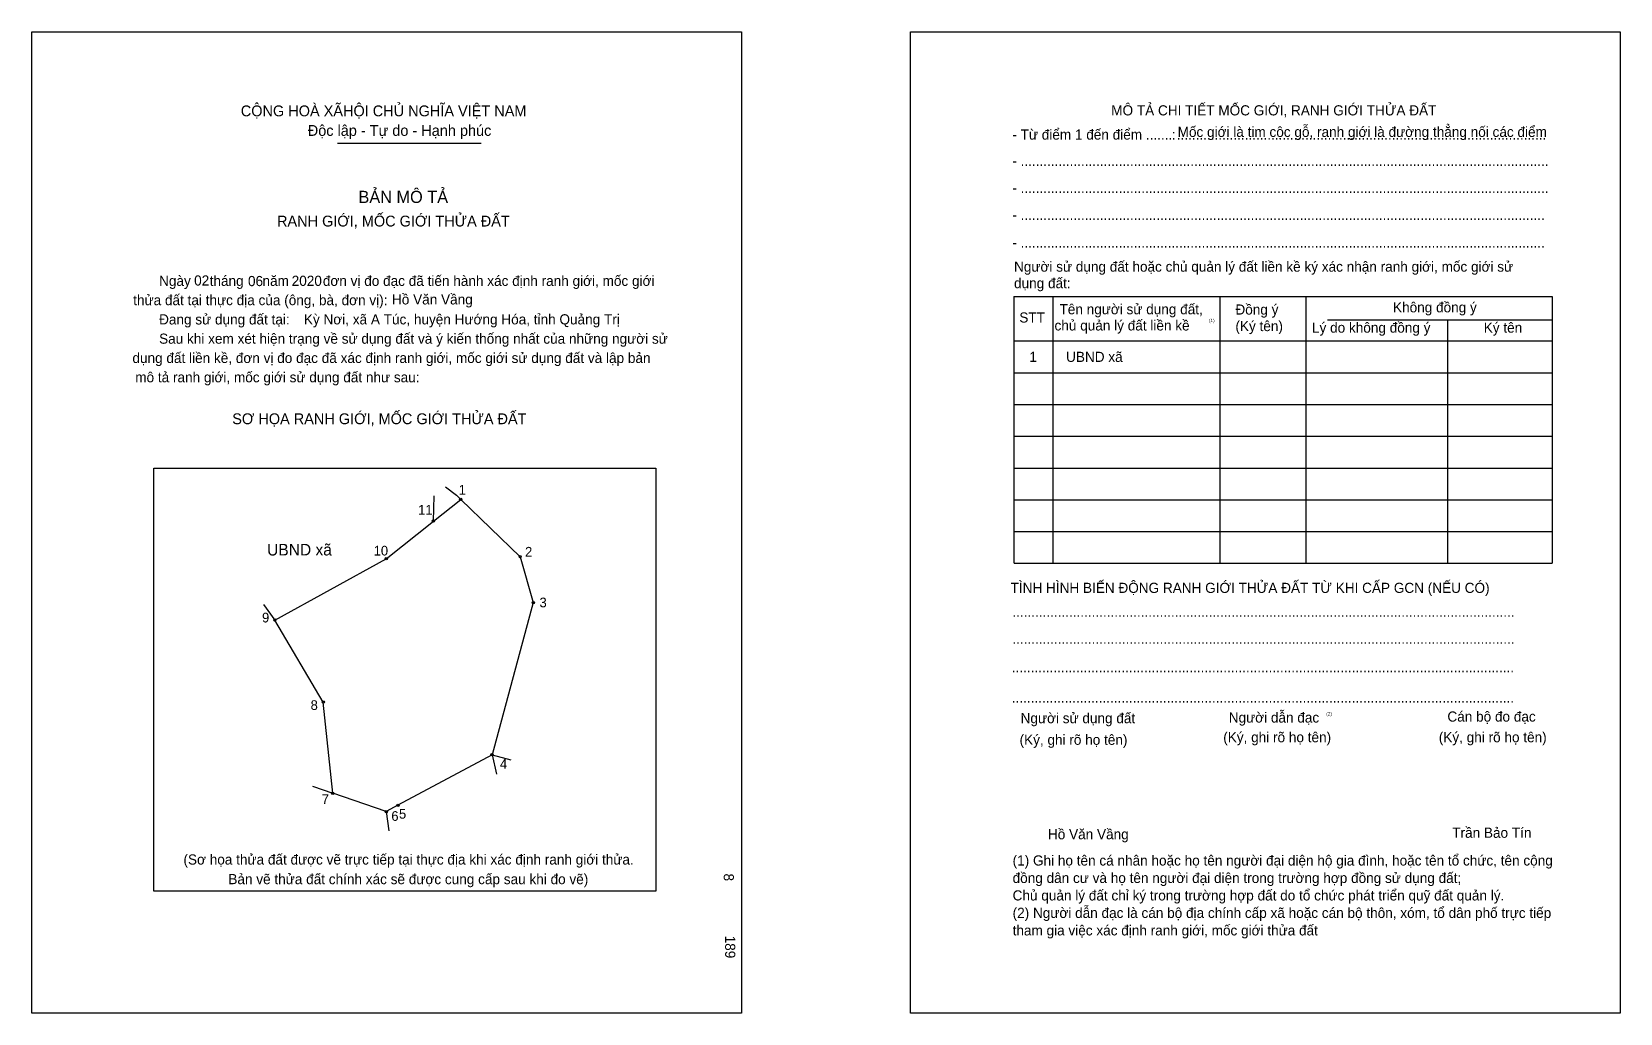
# Model space of a CAD drawing. Extents: x 549621 to 550236, y 1822358 to 1822738.
import ezdxf

# ---------------------------------------------------------------- set-up
doc = ezdxf.new("R2010")
doc.units = 0
for name, color, linetype in [('bmtKhungInTrang1', 7, 'Continuous'), ('bmtKhungInTrang2', 7, 'Continuous'), ('bmtNoiDung', 7, 'Continuous'), ('bmtTemplate', 7, 'Continuous'), ('CanhThua', 7, 'Continuous'), ('MocDinhThua', 7, 'Continuous'), ('RauThua', 7, 'Continuous'), ('SoHieuDinhThua', 7, 'Continuous'), ('TenChuLanCan', 7, 'Continuous')]:
    doc.layers.add(name, color=color, linetype=linetype)

msp = doc.modelspace()

# ---------------------------------------------------------------- linework, layer by layer
at = {"layer": 'bmtKhungInTrang1'}
msp.add_lwpolyline([(549620.69, 1822738.14), (549895.62, 1822738.14), (549895.62, 1822357.87), (549620.69, 1822357.87)], close=True, dxfattribs=at)
at = {"layer": 'bmtKhungInTrang2'}
msp.add_lwpolyline([(549961.18, 1822738.14), (550236.12, 1822738.14), (550236.12, 1822357.87), (549961.18, 1822357.87)], close=True, dxfattribs=at)
at = {"layer": 'bmtTemplate'}
for p, q in [((549739.17, 1822695.04), (549794.76, 1822695.04)), ((550016.34, 1822635.57), (550016.34, 1822532.2)), ((550081.01, 1822635.57), (550081.01, 1822532.2)), ((550114.29, 1822635.7), (550114.29, 1822532.2)), ((550209.79, 1822635.57), (550209.79, 1822532.2)), ((550122.73, 1822626.47), (550209.79, 1822626.47)), ((550001.26, 1822618.34), (550209.79, 1822618.34)), ((550001.26, 1822606.04), (550209.79, 1822606.04)), ((550001.26, 1822593.73), (550209.79, 1822593.73)), ((550001.26, 1822581.42), (550209.79, 1822581.42)), ((550001.26, 1822569.12), (550209.79, 1822569.12)), ((550001.26, 1822556.81), (550209.79, 1822556.81)), ((550001.26, 1822544.5), (550209.79, 1822544.5)), ((550001.26, 1822532.2), (550209.79, 1822532.2))]:
    msp.add_line(p, q, dxfattribs=at)
for points in [[(550001.13, 1822635.57), (550209.79, 1822635.57)], [(550001.13, 1822635.57), (550001.13, 1822532.2)], [(550169.21, 1822626.34), (550169.21, 1822532.2)]]:
    msp.add_lwpolyline(points, dxfattribs=at)
msp.add_lwpolyline([(549667.99, 1822405.23), (549667.99, 1822569.11), (549862.53, 1822569.11), (549862.53, 1822405.23)], close=True, dxfattribs=at)
at = {"layer": 'CanhThua'}
for p, q in [((549776.32, 1822548.54), (549786.9, 1822556.96)), ((549786.9, 1822556.96), (549809.91, 1822534.73)), ((549758.03, 1822533.97), (549776.32, 1822548.54)), ((549809.91, 1822534.73), (549815, 1822517)), ((549714.86, 1822510.18), (549758.03, 1822533.97)), ((549815, 1822517), (549799, 1822458)), ((549733.64, 1822478.43), (549714.86, 1822510.18)), ((549737.3, 1822443.11), (549733.64, 1822478.43)), ((549799, 1822458), (549762.55, 1822438.44)), ((549758, 1822436), (549737.3, 1822443.11)), ((549762.55, 1822438.44), (549758, 1822436))]:
    msp.add_line(p, q, dxfattribs=at)
at = {"layer": 'MocDinhThua'}
for centre in [(549786.9, 1822556.96), (549776.32, 1822548.54), (549758.03, 1822533.97), (549809.91, 1822534.73), (549815, 1822517), (549714.86, 1822510.18), (549733.64, 1822478.43), (549799, 1822458), (549737.3, 1822443.11), (549758, 1822436), (549762.55, 1822438.44)]:
    msp.add_circle(centre, 0.45, dxfattribs=at)
at = {"layer": 'RauThua'}
for p, q in [((549780.98, 1822561.85), (549785.2, 1822558.6)), ((549780.98, 1822561.85), (549785.2, 1822558.6)), ((549776.32, 1822548.54), (549776.53, 1822558.3)), ((549785.2, 1822558.6), (549786.9, 1822556.96)), ((549785.2, 1822558.6), (549786.9, 1822556.96)), ((549710.41, 1822516.18), (549714.86, 1822510.18)), ((549710.41, 1822516.18), (549714.86, 1822510.18)), ((549799, 1822458), (549800.78, 1822450.44)), ((549799, 1822458), (549806.24, 1822456.04)), ((549729.48, 1822445.8), (549737.3, 1822443.11)), ((549729.48, 1822445.8), (549737.3, 1822443.11)), ((549758, 1822436), (549758.98, 1822428.59))]:
    msp.add_line(p, q, dxfattribs=at)

# ---------------------------------------------------------------- texts
at = {"layer": 'bmtNoiDung'}
for s, height, p in [('02', 3.934, (549683.6, 1822639.81)), ('06', 3.934, (549704.46, 1822639.59)), ('2020', 3.934, (549721.39, 1822639.68)), ('Hồ Văn Vầng', 3.9338, (549760.25, 1822632.49)), ('Kỳ Nơi, xã A Túc, huyện Hướng Hóa, tỉnh Quảng Trị', 3.9338, (549726.12, 1822624.76)), ('UBND xã ', 3.934, (550021.42, 1822610.22)), ('1', 3.93, (550007.18, 1822610.22)), ('Hồ Văn Vầng', 3.9338, (550014.39, 1822425.27))]:
    msp.add_text(s, height=height, dxfattribs=at).set_placement(p)
for s, height, p in [('8', 3.93, (549888.77, 1822412)), ('189', 3.934, (549889.33, 1822387.93))]:
    msp.add_text(s, height=height, rotation=270, dxfattribs=at).set_placement(p)
at = {"layer": 'bmtTemplate'}
for s, height, p in [('CỘNG HOÀ XÃHỘI CHỦ NGHĨA VIỆT NAM', 4.196, (549701.67, 1822705.39)), ('MÔ TẢ CHI TIẾT MỐC GIỚI, RANH GIỚI THỬA ĐẤT', 3.9323, (550038.92, 1822705.73)), ('Độc lập - Tự do - Hạnh phúc', 4.196, (549727.62, 1822697.8)), ('- Từ điểm 1 đến điểm .......', 3.9323, (550000.59, 1822696.35)), ('Mốc giới là tim cộc gỗ, ranh giới là đường thẳng nối các điểm', 3.9323, (550064.64, 1822697.39)), (':', 3.93, (550062.37, 1822696.35)), ('..................................................................................................', 3.9323, (550064.31, 1822696.35)), ('- ............................................................................................................................................', 3.93229, (550000.59, 1822686.16)), ('BẢN MÔ TẢ', 4.721, (549747.26, 1822671.8)), ('- ............................................................................................................................................', 3.93229, (550000.59, 1822675.7)), ('RANH GIỚI, MỐC GIỚI THỬA ĐẤT', 4.196, (549715.7, 1822662.69)), ('- ...........................................................................................................................................', 3.93229, (550000.59, 1822665.24)), ('- ...........................................................................................................................................', 3.93229, (550000.59, 1822654.53)), ('Người sử dụng đất hoặc chủ quản lý đất liền kề ký xác nhận ranh giới, mốc giới sử', 3.9323, (550001.26, 1822645.18)), ('Ngày     tháng     năm         đơn vị đo đạc đã tiến hành xác định ranh giới, mốc giới ', 3.9338, (549670.02, 1822639.68)), ('dụng đất:', 3.932, (550001.26, 1822638.78)), ('thửa đất tại thực địa của (ông, bà, đơn vị):', 3.9338, (549659.99, 1822632.21)), ('Tên người sử dụng đất,', 3.9323, (550018.88, 1822628.68)), ('Đồng ý', 3.932, (550087.03, 1822628.56)), ('Không đồng ý', 3.9323, (550148.09, 1822629.42)), ('Đang sử dụng đất tại:', 3.9338, (549670.02, 1822624.74)), ('STT', 3.932, (550003.31, 1822625.48)), ('chủ quản lý đất liền kề', 3.9323, (550016.95, 1822622.4)), ('(1)', 1.311, (550076.75, 1822625.63)), ('Sau khi xem xét hiện trạng về sử dụng đất và ý kiến thống nhất của những người sử ', 3.9338, (549670.02, 1822617.27)), ('(Ký tên)', 3.932, (550087.03, 1822622.16)), ('Lý do không đồng ý', 3.9323, (550116.69, 1822621.55)), ('Ký tên', 3.932, (550183.24, 1822621.55)), ('dụng đất liền kề, đơn vị đo đạc đã xác định ranh giới, mốc giới sử dụng đất và lập bản', 3.9338, (549659.69, 1822609.8)), ('mô tả ranh giới, mốc giới sử dụng đất như sau:', 3.9338, (549660.78, 1822602.32)), ('SƠ HỌA RANH GIỚI, MỐC GIỚI THỬA ĐẤT', 4.196, (549698.36, 1822586.1)), ('TÌNH HÌNH BIẾN ĐỘNG RANH GIỚI THỬA ĐẤT TỪ KHI CẤP GCN (NẾU CÓ)', 3.9323, (549999.93, 1822520.72)), ('.....................................................................................................................................', 3.93819, (550000.59, 1822511.47)), ('.....................................................................................................................................', 3.93819, (550000.59, 1822501.01)), ('.....................................................................................................................................', 3.93819, (550000.39, 1822489.93)), ('.....................................................................................................................................', 3.93819, (550000.39, 1822478.24)), ('Người sử dụng đất', 3.9323, (550003.8, 1822470.24)), ('Người dẫn đạc', 3.9323, (550084.45, 1822470.49)), ('(2)', 1.311, (550122.22, 1822473.2)), ('Cán bộ đo đạc', 3.9323, (550169.16, 1822470.86)), ('(Ký, ghi rõ họ tên)', 3.9323, (550082.31, 1822462.86)), ('(Ký, ghi rõ họ tên)', 3.9323, (550165.82, 1822462.86)), ('(Ký, ghi rõ họ tên)', 3.9323, (550003.4, 1822461.87)), ('Trần Bảo Tín', 3.9323, (550171.04, 1822425.85)), ('(Sơ họa thửa đất được vẽ trực tiếp tại thực địa khi xác định ranh giới thửa.', 3.9338, (549679.46, 1822415.48)), ('(1) Ghi họ tên cá nhân hoặc họ tên người đại diện hộ gia đình, hoặc tên tổ chức, tên cộng', 3.9323, (550000.71, 1822415.1)), ('Bản vẽ thửa đất chính xác sẽ được cung cấp sau khi đo vẽ)', 3.9338, (549696.86, 1822407.87)), ('đồng dân cư và họ tên người đại diện trong trường hợp đồng sử dụng đất;', 3.9323, (550000.71, 1822408.33)), ('Chủ quản lý đất chỉ ký trong trường hợp đất do tổ chức phát triển quỹ đất quản lý.', 3.9323, (550000.71, 1822401.56)), ('(2) Người dẫn đạc là cán bộ địa chính cấp xã hoặc cán bộ thôn, xóm, tổ dân phố trực tiếp', 3.9323, (550000.71, 1822394.79)), ('tham gia việc xác định ranh giới, mốc giới thửa đất', 3.9323, (550000.71, 1822388.02))]:
    msp.add_text(s, height=height, dxfattribs=at).set_placement(p)
at = {"layer": 'SoHieuDinhThua'}
for s, height, p in [('1', 3.75, (549786.1, 1822558.83)), ('11', 3.752, (549770.38, 1822551.07)), ('10', 3.752, (549753.16, 1822535.22)), ('2', 3.75, (549811.81, 1822534.79)), ('3', 3.75, (549817.41, 1822515.15)), ('9', 3.75, (549709.9, 1822509.29)), ('8', 3.75, (549728.73, 1822475.38)), ('4', 3.75, (549802.08, 1822452.62)), ('7', 3.75, (549733.03, 1822438.9)), ('6', 3.75, (549760, 1822432.41)), ('5', 3.75, (549762.97, 1822433.26))]:
    msp.add_text(s, height=height, dxfattribs=at).set_placement(p)
at = {"layer": 'TenChuLanCan'}
msp.add_text('UBND xã', height=4.503, dxfattribs=at).set_placement((549711.87, 1822535.23))

doc.saveas('drawing.dxf')
